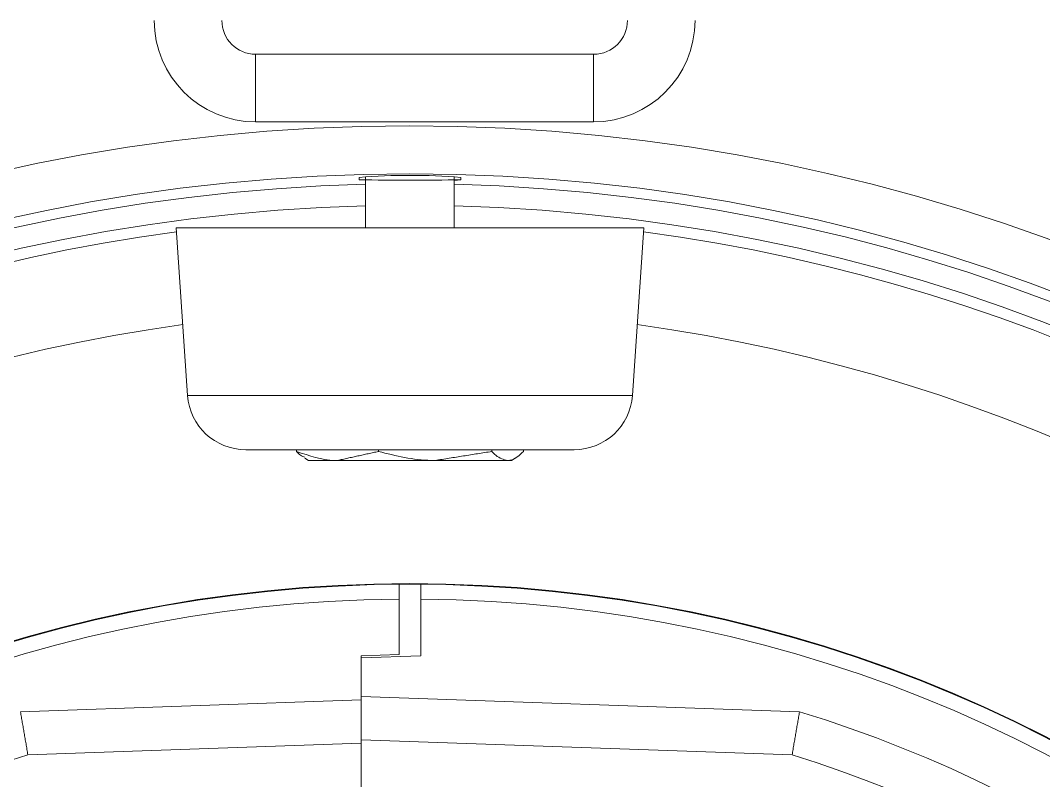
# Model space of a CAD drawing. Extents: x 7 to 113, y 1 to 87.
# Drawn here: x 48.288 to 50.18, y 39.033 to 40.438 of the extents above; entities that cross this region are included whole.
import ezdxf

# ---------------------------------------------------------------- set-up
doc = ezdxf.new("R2010")
doc.units = 0
doc.header["$MEASUREMENT"] = 0
doc.layers.add('OBJECT', color=7, linetype='CONTINUOUS')

msp = doc.modelspace()

# ---------------------------------------------------------------- linework, layer by layer
at = {"layer": 'OBJECT', "lineweight": 15}
for p, q in [((49.3479, 40.3757), (48.7229, 40.3757)), ((48.7229, 40.3132), (48.7229, 40.3757)), ((49.3479, 40.3132), (49.3479, 40.3757)), ((48.7229, 40.2507), (48.7229, 40.3132)), ((49.3479, 40.2507), (49.3479, 40.3132)), ((48.7229, 40.2507), (49.3479, 40.2507)), ((48.9263, 40.0545), (48.9263, 40.1491)), ((49.0903, 40.149), (49.0903, 40.0545)), ((48.597, 39.7449), (48.5758, 40.0545)), ((49.4408, 40.0545), (48.5758, 40.0545)), ((49.4408, 40.0545), (49.4197, 39.7449)), ((49.4197, 39.7449), (48.597, 39.7449)), ((49.3122, 39.6445), (48.7045, 39.6445)), ((48.7986, 39.6445), (48.7986, 39.6412)), ((48.9499, 39.6445), (48.9499, 39.6412)), ((49.1596, 39.6445), (49.1596, 39.6412)), ((49.2181, 39.6445), (49.2181, 39.6412)), ((48.8208, 39.6245), (48.8136, 39.6286)), ((48.8742, 39.6245), (48.8208, 39.6245)), ((49.0547, 39.6245), (48.8742, 39.6245)), ((49.1889, 39.6245), (49.0547, 39.6245)), ((49.1889, 39.6245), (49.1958, 39.6245)), ((49.2031, 39.6286), (49.1958, 39.6245)), ((48.9883, 39.3956), (48.9883, 39.3681)), ((49.0283, 39.3681), (49.0283, 39.3956)), ((48.9883, 39.3681), (48.9883, 39.2657)), ((49.0283, 39.2632), (49.0283, 39.3681)), ((48.9883, 39.2657), (48.9183, 39.2632)), ((48.9183, 39.2594), (49.0283, 39.2632)), ((48.9183, 39.2632), (48.9183, 39.1819)), ((48.9183, 39.1882), (48.9183, 39.2594)), ((48.9183, 39.1882), (49.7287, 39.1599)), ((48.288, 39.1599), (48.9183, 39.1819)), ((48.9183, 39.1019), (48.9183, 39.1819)), ((49.715, 39.0804), (48.9183, 39.1082)), ((48.3016, 39.0804), (48.9183, 39.1019)), ((48.9183, 38.9319), (48.9183, 39.1019))]:
    msp.add_line(p, q, dxfattribs=at)
for centre, radius in [((49.0072, 36.8182), 3.425), ((49.0083, 36.8182), 3.3365), ((49.0083, 36.8182), 2.5787), ((49.0083, 36.8182), 2.5775)]:
    msp.add_circle(centre, radius, dxfattribs=at)
for centre, radius, start, end in [((48.7229, 40.4382), 0.1875, 180, 270), ((48.7229, 40.4382), 0.0625, 180, 270), ((49.3479, 40.4382), 0.0625, 270, 0), ((49.3479, 40.4382), 0.1875, 270, 0), ((49.0083, 38.9961), 1.1557, 85.3347, 94.6653), ((49.0083, 38.9958), 1.156, 85.3359, 94.6641), ((49.0083, 36.8182), 3.318, 91.4161, 178.5839), ((49.0083, 46.4847), 6.3418, 269.15072, 270.84928), ((49.0928, 40.2319), 0.0888, 268.4084, 276.1662), ((49.0083, 36.8182), 3.318, 1.4161, 88.5839), ((49.0083, 36.8182), 3.278, 91.4334, 178.5666), ((49.0083, 36.8182), 3.278, 1.4334, 88.5666), ((49.0083, 36.8182), 3.258, 97.6201, 172.3799), ((49.0083, 36.8182), 3.258, 7.6201, 82.3799), ((49.0083, 36.8182), 3.0863, 97.827, 172.173), ((49.0083, 36.8182), 3.0863, 7.827, 82.173), ((48.7045, 39.7522), 0.1078, 183.9077, 270), ((49.3122, 39.7522), 0.1078, 270, 356.0923), ((49.0083, 36.8182), 2.55, 90.4494, 269.5506), ((49.0083, 36.8182), 2.55, 270.4494, 89.5506), ((49.0083, 36.8182), 2.45, 287.0993, 72.9007), ((49.0083, 36.8182), 2.37, 107.3491, 252.6509), ((49.0083, 36.8182), 2.37, 287.3491, 72.6509)]:
    msp.add_arc(centre, radius, start, end, dxfattribs=at)
for points, knots in [([(48.9143, 40.1436), (48.9143, 40.1446), (48.9143, 40.1461), (48.9143, 40.1475), (48.9143, 40.148)], [0, 0, 0, 0, 0.6896657, 1, 1, 1, 1]), ([(48.9143, 40.148), (48.9143, 40.1475), (48.9143, 40.1461), (48.9143, 40.1446), (48.9143, 40.1436)], [0, 0, 0, 0, 0.310334, 1, 1, 1, 1]), ([(48.9143, 40.1436), (48.9148, 40.1435), (48.9157, 40.1432), (48.9232, 40.1432), (48.9263, 40.1432)], [0, 0, 0, 0, 0.594523, 1, 1, 1, 1]), ([(49.1023, 40.148), (49.1023, 40.1475), (49.1023, 40.1461), (49.1023, 40.1446), (49.1023, 40.1436)], [0, 0, 0, 0, 0.3103343, 1, 1, 1, 1]), ([(49.1023, 40.1436), (49.1023, 40.1446), (49.1023, 40.1461), (49.1023, 40.1475), (49.1023, 40.148)], [0, 0, 0, 0, 0.689666, 1, 1, 1, 1]), ([(48.8742, 39.6245), (48.8724, 39.6245), (48.8469, 39.6247), (48.8218, 39.6333), (48.7986, 39.6412)], [0, 0, 0, 0, 0.070204, 1, 1, 1, 1]), ([(48.7986, 39.6412), (48.801, 39.6385), (48.806, 39.6331), (48.8112, 39.6314), (48.8139, 39.6306)], [0, 0, 0, 0, 0.488344, 1, 1, 1, 1]), ([(49.0547, 39.6245), (49.0523, 39.6245), (49.0168, 39.6247), (48.9821, 39.6333), (48.9499, 39.6412)], [0, 0, 0, 0, 0.070197, 1, 1, 1, 1]), ([(49.1596, 39.6412), (49.1621, 39.6387), (49.1716, 39.6289), (49.1815, 39.6263), (49.1889, 39.6245)], [0, 0, 0, 0, 0.25755, 1, 1, 1, 1]), ([(49.1889, 39.6245), (49.1915, 39.6247), (49.2014, 39.6256), (49.211, 39.6346), (49.2181, 39.6412)], [0, 0, 0, 0, 0.268631, 1, 1, 1, 1])]:
    msp.add_open_spline(points, degree=3, knots=knots, dxfattribs=at)
for points in [[(48.9499, 39.6412), (48.8742, 39.6245)], [(49.1596, 39.6412), (49.0547, 39.6245)], [(48.288, 39.1599), (48.3016, 39.0804)], [(49.715, 39.0804), (49.7287, 39.1599)]]:
    msp.add_open_spline(points, degree=1, dxfattribs=at)

doc.saveas('drawing.dxf')
